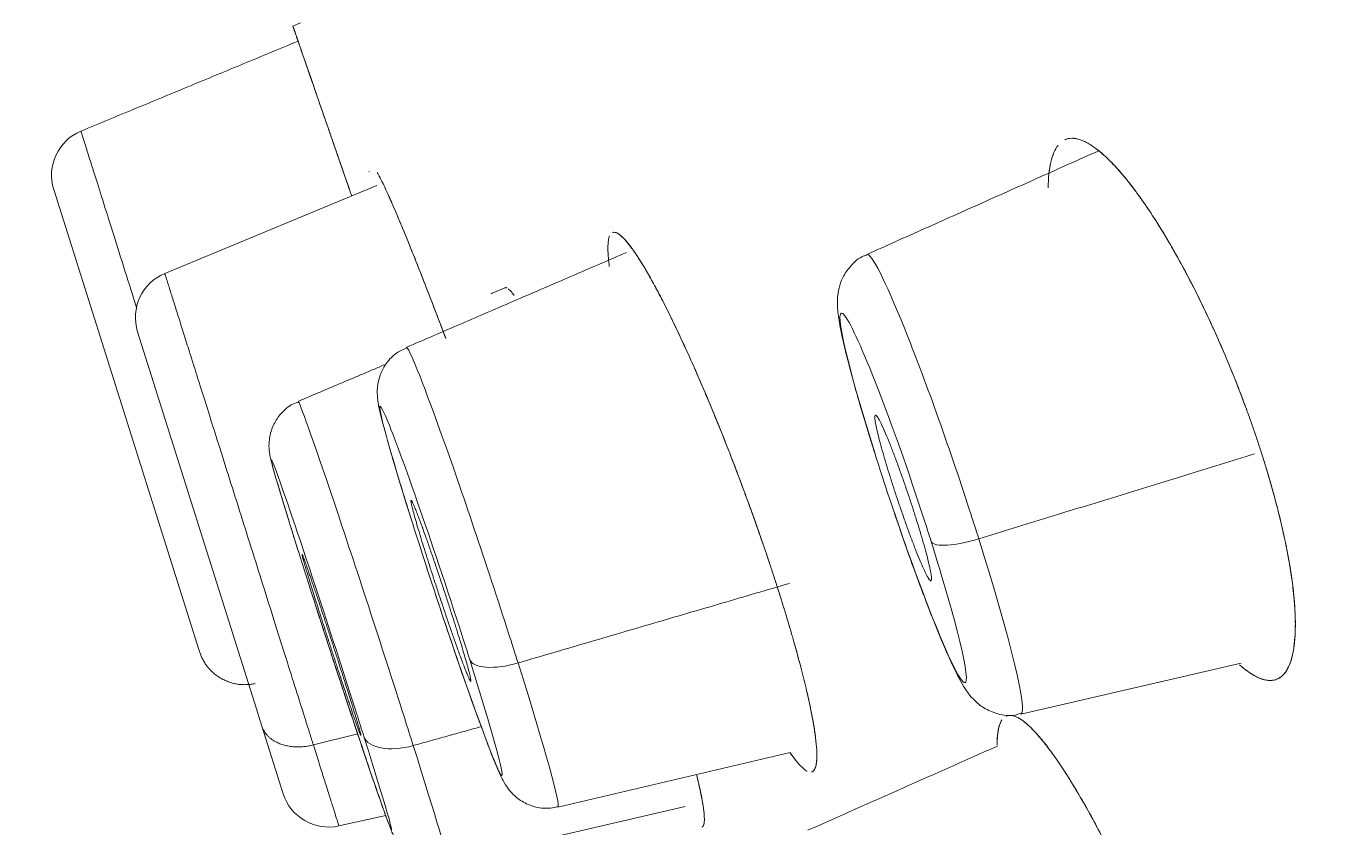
# Model space of a CAD drawing. Extents: x 5217 to 6345, y 0 to 827.
# Drawn here: x 5964.48 to 5972.71, y 480.44 to 485.49 of the extents above; entities that cross this region are included whole.
import ezdxf

# ---------------------------------------------------------------- set-up
doc = ezdxf.new("R2010")
doc.units = 0
doc.header["$LTSCALE"] = 30
doc.header["$MEASUREMENT"] = 0
doc.linetypes.add('HIDDEN2', pattern=[4.7625, 3.175, -1.5875])
doc.layers.add('1', color=7, linetype='CONTINUOUS')
doc.layers.add('2', color=1, linetype='HIDDEN2')

msp = doc.modelspace()

# ---------------------------------------------------------------- linework, layer by layer
at = {"layer": '1', "color": 7, "linetype": 'Continuous', "lineweight": 18}
for p, q in [((5966.2131, 485.5135), (5966.1658, 485.4939)), ((5966.2131, 485.5135), (5966.1658, 485.4939)), ((5966.6491, 484.579), (5966.6434, 484.5766)), ((5965.5727, 481.5675), (5964.6591, 484.4652)), ((5966.6937, 484.4892), (5965.3584, 483.9361)), ((5967.422, 483.8115), (5967.4146, 483.8083)), ((5967.5104, 483.8489), (5967.422, 483.8115)), ((5965.1871, 483.5687), (5965.923, 481.2348)), ((5965.5763, 481.5561), (5965.5727, 481.5675)), ((5970.7516, 481.1614), (5972.1399, 481.4815)), ((5972.3482, 481.3756), (5972.3483, 481.3757)), ((5965.923, 481.2348), (5965.97, 481.0857)), ((5966.1044, 480.6597), (5965.97, 481.0857)), ((5967.8357, 480.5756), (5969.2981, 480.919)), ((5967.1402, 480.2323), (5968.6367, 480.5793)), ((5966.4554, 480.457), (5966.7502, 480.5224))]:
    msp.add_line(p, q, dxfattribs=at)
at = {"layer": '1', "color": 7, "linetype": 'Continuous', "lineweight": 13}
msp.add_line((5966.2948, 480.9665), (5966.5741, 481.036), dxfattribs=at)
at = {"layer": '1', "color": 7, "linetype": 'Continuous', "lineweight": 18}
for centre, start, end in [((5964.9452, 484.5554), 112.5, 197.5), ((5965.4733, 483.659), 112.5, 197.5), ((5966.3905, 480.7499), 197.5, 282.5)]:
    msp.add_arc(centre, 0.3, start, end, dxfattribs=at)
at = {"layer": '1', "color": 7, "linetype": 'Continuous', "lineweight": 13}
for centre, major_axis, ratio, start_param, end_param in [((5970.267, 482.6086), (-0.4852, 1.4471), 0.06738, 4.576619, 6.287365), ((5970.0106, 482.5227), (-0.3903, 1.164), 0.06738, 4.576619, 7.591572), ((5967.3581, 482.023), (-0.4777, 1.4474), 0.032243, 4.455024, 6.28589), ((5967.0985, 481.9373), (-0.384, 1.1636), 0.032243, 4.455024, 7.461067), ((5966.6694, 481.6815), (-0.4709, 1.4491), 0.015114, 4.324233, 6.283962), ((5966.4087, 481.5968), (-0.3785, 1.1649), 0.015114, 4.324233, 6.889878), ((5970.0106, 482.5227), (-0.3903, 1.164), 0.06738, 1.435027, 4.243314), ((5970.267, 482.6086), (-0.4852, 1.4471), 0.06738, 4.449979, 4.576619), ((5970.4714, 482.3413), (-0.2861, -0.0902), 0.258819, 0.069813, 1.54396), ((5970.267, 482.6086), (-0.4852, 1.4471), 0.06738, 3.13504, 4.449979), ((5967.0985, 481.9373), (-0.384, 1.1636), 0.032243, 4.319474, 4.455024), ((5967.3581, 482.023), (-0.4777, 1.4474), 0.032243, 4.319474, 4.455024), ((5967.5649, 481.5972), (0.2861, 0.0902), 0.382683, 3.176499, 4.659187), ((5967.3581, 482.023), (-0.4777, 1.4474), 0.032243, 3.138717, 4.319474), ((5966.4087, 481.5968), (-0.3785, 1.1649), 0.015114, 4.188724, 4.324233), ((5966.6694, 481.6815), (-0.4709, 1.4491), 0.015114, 4.188724, 4.324233), ((5966.8985, 481.1119), (0.2861, 0.0902), 0.5, 3.159046, 4.643525), ((5966.6694, 481.6815), (-0.4709, 1.4491), 0.015114, 3.140254, 4.188724), ((5966.4087, 481.5968), (-0.3785, 1.1649), 0.015114, 2.525656, 2.774886)]:
    msp.add_ellipse(centre, major_axis=major_axis, ratio=ratio, start_param=start_param, end_param=end_param, dxfattribs=at)
at = {"layer": '1', "color": 7, "linetype": 'Continuous', "lineweight": 18}
for centre, major_axis, ratio, start_param, end_param in [((5970.0106, 482.5227), (-0.3903, 1.164), 0.06738, 1.308387, 1.435027), ((5966.4087, 481.5968), (-0.3785, 1.1649), 0.015114, 0.606693, 1.047132), ((5970.0106, 482.5227), (-0.3903, 1.164), 0.06738, 4.449979, 4.576619), ((5967.0985, 481.9373), (-0.384, 1.1636), 0.032243, 1.177882, 1.313431), ((5967.0985, 481.9373), (-0.384, 1.1636), 0.032243, 1.313431, 4.319474), ((5970.0106, 482.5227), (-0.3903, 1.164), 0.06738, 4.243314, 4.449979), ((5966.4087, 481.5968), (-0.3785, 1.1649), 0.015114, 1.047132, 1.182641), ((5966.4087, 481.5968), (-0.3785, 1.1649), 0.015114, 1.182641, 2.525656), ((5966.4087, 481.5968), (-0.3785, 1.1649), 0.015114, 2.774884, 4.188724)]:
    msp.add_ellipse(centre, major_axis=major_axis, ratio=ratio, start_param=start_param, end_param=end_param, dxfattribs=at)
for points, degree, knots in [([(5956.6668, 553.2546), (5956.6669, 553.2544), (5956.7304, 553.0528), (5956.7986, 552.8365), (5956.9395, 552.3899), (5957.0844, 551.9301), (5957.3052, 551.2299), (5957.5316, 550.5119), (5957.8357, 549.5474), (5958.1462, 548.5626), (5958.5349, 547.3299), (5958.9299, 546.0771), (5959.4018, 544.5803), (5959.8792, 543.0664), (5960.4305, 541.3178), (5960.9853, 539.5581), (5961.6095, 537.5785), (5962.2344, 535.5965), (5962.9225, 533.4141), (5963.6079, 531.2403), (5964.349, 528.8898), (5965.0835, 526.5604), (5965.8653, 524.0807), (5966.6363, 521.6354), (5967.4459, 519.0678), (5968.2404, 516.5478), (5969.0646, 513.9338), (5969.8699, 511.3799), (5970.6962, 508.7592), (5971.5001, 506.2095), (5972.317, 503.6186), (5973.1088, 501.1074), (5973.9063, 498.5779), (5974.6946, 496.0778), (5975.4823, 493.5795), (5976.2996, 490.9873), (5977.1096, 488.4184), (5977.9438, 485.7725), (5978.7629, 483.1748), (5979.6031, 480.5101), (5980.4194, 477.921), (5981.2531, 475.2768), (5982.0538, 472.7374), (5982.8676, 470.1562), (5983.6391, 467.7095), (5984.4193, 465.2348), (5985.1481, 462.9235), (5985.8814, 460.5978), (5986.5548, 458.4622), (5987.2287, 456.3246), (5987.8355, 454.4001), (5988.4397, 452.484), (5988.9708, 450.7995), (5989.4968, 449.1311), (5989.9457, 447.7074), (5990.388, 446.3045), (5990.7509, 445.1536), (5990.958, 444.4968), (5991.138, 443.9258)], 2, [0, 0, 0, 0.033713, 0.033713, 0.068746, 0.068746, 0.10378, 0.10378, 0.138813, 0.138813, 0.173846, 0.173846, 0.208879, 0.208879, 0.243913, 0.243913, 0.278946, 0.278946, 0.313979, 0.313979, 0.349012, 0.349012, 0.384046, 0.384046, 0.419079, 0.419079, 0.454112, 0.454112, 0.489145, 0.489145, 0.524179, 0.524179, 0.559212, 0.559212, 0.594245, 0.594245, 0.629278, 0.629278, 0.664312, 0.664312, 0.699345, 0.699345, 0.734378, 0.734378, 0.769411, 0.769411, 0.804444, 0.804444, 0.839478, 0.839478, 0.874511, 0.874511, 0.909544, 0.909544, 0.944577, 0.944577, 0.979611, 0.979611, 1, 1, 1]), ([(5966.1655, 485.4939), (5966.1656, 485.4939), (5966.1656, 485.4938), (5966.1657, 485.4934), (5966.1659, 485.4928), (5966.1662, 485.492), (5966.1666, 485.4909), (5966.167, 485.4896), (5966.1676, 485.488), (5966.1682, 485.4862), (5966.1689, 485.4842), (5966.1697, 485.4819), (5966.1706, 485.4793), (5966.1716, 485.4765), (5966.1726, 485.4735), (5966.1737, 485.4702), (5966.1749, 485.4667), (5966.1775, 485.4593), (5966.182, 485.4464), (5966.1892, 485.4254), (5966.1978, 485.4007), (5966.2109, 485.3629), (5966.2305, 485.3063), (5966.259, 485.224), (5966.2924, 485.1276), (5966.3306, 485.0173), (5966.3735, 484.8936), (5966.4209, 484.7568), (5966.4729, 484.6069), (5966.5122, 484.4937), (5966.5337, 484.4319), (5966.5358, 484.4258)], 3, [0, 0, 0, 0, 0.010107, 0.020203, 0.030289, 0.040369, 0.050445, 0.060519, 0.070592, 0.080668, 0.090749, 0.100836, 0.110933, 0.12104, 0.131161, 0.141298, 0.151453, 0.161627, 0.202018, 0.242303, 0.282607, 0.323054, 0.403772, 0.485062, 0.566785, 0.649492, 0.732865, 0.817259, 0.902939, 0.990449, 1, 1, 1, 1]), ([(5966.1655, 485.4939), (5966.1656, 485.4939), (5966.1656, 485.4938), (5966.1657, 485.4934), (5966.1659, 485.4928), (5966.1662, 485.492), (5966.1666, 485.4909), (5966.167, 485.4896), (5966.1676, 485.488), (5966.1682, 485.4862), (5966.1689, 485.4842), (5966.1697, 485.4819), (5966.1706, 485.4793), (5966.1716, 485.4765), (5966.1726, 485.4735), (5966.1737, 485.4702), (5966.1749, 485.4667), (5966.1775, 485.4593), (5966.182, 485.4464), (5966.1892, 485.4254), (5966.1978, 485.4007), (5966.2109, 485.3629), (5966.2305, 485.3063), (5966.259, 485.224), (5966.2924, 485.1276), (5966.3306, 485.0173), (5966.3735, 484.8936), (5966.4209, 484.7568), (5966.4729, 484.6069), (5966.5122, 484.4937), (5966.5337, 484.4319), (5966.5358, 484.4258)], 3, [0, 0, 0, 0, 0.010107, 0.020203, 0.030289, 0.040369, 0.050445, 0.060519, 0.070592, 0.080668, 0.090749, 0.100836, 0.110933, 0.12104, 0.131161, 0.141298, 0.151453, 0.161627, 0.202018, 0.242303, 0.282607, 0.323054, 0.403772, 0.485062, 0.566785, 0.649492, 0.732865, 0.817259, 0.902939, 0.990449, 1, 1, 1, 1]), ([(5966.1658, 485.4939), (5966.1658, 485.4939), (5966.1658, 485.4938), (5966.166, 485.4934), (5966.1662, 485.4928), (5966.1665, 485.492), (5966.1668, 485.4909), (5966.1673, 485.4895), (5966.1678, 485.4879), (5966.1685, 485.4861), (5966.1692, 485.484), (5966.17, 485.4817), (5966.1708, 485.4792), (5966.1718, 485.4764), (5966.1728, 485.4734), (5966.1739, 485.4702), (5966.1751, 485.4668), (5966.1763, 485.4631), (5966.1791, 485.4551), (5966.1839, 485.4411), (5966.1914, 485.4193), (5966.197, 485.4029), (5966.1998, 485.3948)], 3, [0, 0, 0, 0, 0.035349, 0.070616, 0.105801, 0.140904, 0.175925, 0.210864, 0.245721, 0.280496, 0.31519, 0.349802, 0.384331, 0.418779, 0.453145, 0.487429, 0.521632, 0.555753, 0.589791, 0.734079, 0.875522, 1, 1, 1, 1]), ([(5966.1658, 485.4939), (5966.1658, 485.4939), (5966.1658, 485.4938), (5966.166, 485.4934), (5966.1662, 485.4928), (5966.1665, 485.492), (5966.1668, 485.4909), (5966.1673, 485.4895), (5966.1678, 485.4879), (5966.1685, 485.4861), (5966.1692, 485.484), (5966.17, 485.4817), (5966.1708, 485.4792), (5966.1718, 485.4764), (5966.1728, 485.4734), (5966.1739, 485.4702), (5966.1751, 485.4668), (5966.1763, 485.4631), (5966.1791, 485.4551), (5966.1839, 485.4411), (5966.1914, 485.4193), (5966.197, 485.4029), (5966.1998, 485.3948)], 3, [0, 0, 0, 0, 0.035349, 0.070616, 0.105801, 0.140904, 0.175926, 0.210865, 0.245722, 0.280498, 0.315191, 0.349803, 0.384333, 0.418781, 0.453147, 0.487432, 0.521634, 0.555755, 0.589794, 0.734083, 0.875526, 1, 1, 1, 1]), ([(5966.5363, 484.4245), (5966.534, 484.4311), (5966.5177, 484.4778), (5966.4876, 484.5644), (5966.4468, 484.6819), (5966.4066, 484.7978), (5966.3676, 484.9105), (5966.3288, 485.0224), (5966.2919, 485.1288), (5966.2584, 485.2256), (5966.2302, 485.3071), (5966.213, 485.3568), (5966.2033, 485.3847), (5966.199, 485.3971), (5966.195, 485.4088), (5966.1911, 485.4199), (5966.1876, 485.4303), (5966.1842, 485.44), (5966.1811, 485.449), (5966.1783, 485.4573), (5966.1758, 485.4647), (5966.1735, 485.4714), (5966.1715, 485.4773), (5966.1697, 485.4823), (5966.1683, 485.4865), (5966.1672, 485.4898), (5966.1664, 485.4921), (5966.1659, 485.4936), (5966.1658, 485.4938), (5966.1658, 485.4939)], 3, [0, 0, 0, 0, 0.010227, 0.073322, 0.138944, 0.207093, 0.277768, 0.350969, 0.434696, 0.516971, 0.597796, 0.677173, 0.694954, 0.712885, 0.730967, 0.749201, 0.767586, 0.786122, 0.804809, 0.823647, 0.842637, 0.861777, 0.881069, 0.900513, 0.920108, 0.939854, 0.959751, 0.9798, 1, 1, 1, 1]), ([(5966.5363, 484.4245), (5966.534, 484.4311), (5966.5177, 484.4778), (5966.4876, 484.5644), (5966.4468, 484.6819), (5966.4066, 484.7978), (5966.3676, 484.9105), (5966.3288, 485.0224), (5966.2919, 485.1288), (5966.2584, 485.2256), (5966.2302, 485.3071), (5966.213, 485.3568), (5966.2033, 485.3847), (5966.199, 485.3971), (5966.195, 485.4088), (5966.1911, 485.4199), (5966.1876, 485.4303), (5966.1842, 485.44), (5966.1811, 485.449), (5966.1783, 485.4573), (5966.1758, 485.4647), (5966.1735, 485.4714), (5966.1715, 485.4773), (5966.1697, 485.4823), (5966.1683, 485.4865), (5966.1672, 485.4898), (5966.1664, 485.4921), (5966.1659, 485.4936), (5966.1658, 485.4938), (5966.1658, 485.4939)], 3, [0, 0, 0, 0, 0.010227, 0.073322, 0.138944, 0.207093, 0.277768, 0.350969, 0.434696, 0.516971, 0.597796, 0.677173, 0.694954, 0.712885, 0.730967, 0.749201, 0.767586, 0.786122, 0.804809, 0.823647, 0.842637, 0.861777, 0.881069, 0.900513, 0.920108, 0.939854, 0.959751, 0.9798, 1, 1, 1, 1]), ([(5972.2776, 482.7751), (5972.2756, 482.7817), (5972.2714, 482.7948), (5972.2651, 482.8145), (5972.2587, 482.8343), (5972.2522, 482.8542), (5972.2456, 482.8742), (5972.2389, 482.8942), (5972.2321, 482.9142), (5972.2252, 482.9344), (5972.2183, 482.9545), (5972.2112, 482.9748), (5972.2041, 482.9951), (5972.1969, 483.0154), (5972.1896, 483.0358), (5972.1822, 483.0562), (5972.1748, 483.0766), (5972.1596, 483.1178), (5972.1363, 483.1797), (5972.1042, 483.262), (5972.0711, 483.3439), (5972.0267, 483.4501), (5971.9691, 483.5811), (5971.8965, 483.7362), (5971.8197, 483.8898), (5971.7411, 484.0364), (5971.6613, 484.1746), (5971.5841, 484.2982), (5971.5193, 484.3935), (5971.4675, 484.4645), (5971.4221, 484.5232), (5971.3747, 484.5801), (5971.327, 484.6322), (5971.2864, 484.6717), (5971.2504, 484.7032), (5971.2083, 484.7361), (5971.1705, 484.7596), (5971.1365, 484.7748), (5971.1019, 484.7863), (5971.0663, 484.7894), (5971.0404, 484.7826), (5971.031, 484.7786), (5971.0302, 484.7782)], 3, [0, 0, 0, 0, 0.006243, 0.012497, 0.018763, 0.02504, 0.031328, 0.037627, 0.043938, 0.05026, 0.056593, 0.062938, 0.069293, 0.075661, 0.082039, 0.088429, 0.094831, 0.101244, 0.127089, 0.15295, 0.178829, 0.204727, 0.25446, 0.305988, 0.359858, 0.414742, 0.467808, 0.523426, 0.574043, 0.603972, 0.634543, 0.673318, 0.710293, 0.74547, 0.770742, 0.800001, 0.854654, 0.875478, 0.900134, 0.961526, 0.996545, 1, 1, 1, 1]), ([(5972.2776, 482.7751), (5972.2756, 482.7817), (5972.2714, 482.7948), (5972.2651, 482.8145), (5972.2587, 482.8343), (5972.2522, 482.8542), (5972.2456, 482.8742), (5972.2389, 482.8942), (5972.2321, 482.9142), (5972.2252, 482.9344), (5972.2183, 482.9545), (5972.2112, 482.9748), (5972.2041, 482.9951), (5972.1969, 483.0154), (5972.1896, 483.0358), (5972.1822, 483.0562), (5972.1748, 483.0766), (5972.1596, 483.1178), (5972.1363, 483.1797), (5972.1042, 483.262), (5972.0711, 483.3439), (5972.0267, 483.4501), (5971.9691, 483.5811), (5971.8965, 483.7362), (5971.8197, 483.8898), (5971.7411, 484.0364), (5971.6613, 484.1746), (5971.5841, 484.2982), (5971.5193, 484.3935), (5971.4675, 484.4645), (5971.4221, 484.5232), (5971.3747, 484.5801), (5971.327, 484.6322), (5971.2864, 484.6717), (5971.2504, 484.7032), (5971.2083, 484.7361), (5971.1705, 484.7596), (5971.1365, 484.7748), (5971.1019, 484.7863), (5971.0653, 484.7895), (5971.0396, 484.7824), (5971.0302, 484.7782)], 3, [0, 0, 0, 0, 0.006243, 0.012498, 0.018763, 0.02504, 0.031328, 0.037628, 0.043938, 0.050261, 0.056594, 0.062939, 0.069295, 0.075662, 0.082041, 0.088431, 0.094832, 0.101245, 0.127091, 0.152953, 0.178832, 0.20473, 0.254464, 0.305992, 0.359864, 0.414749, 0.467815, 0.523435, 0.574053, 0.603982, 0.634553, 0.673329, 0.710304, 0.745482, 0.770755, 0.800014, 0.854668, 0.875493, 0.900148, 0.961542, 1, 1, 1, 1]), ([(5971.0783, 484.7877), (5971.0872, 484.7874), (5971.1126, 484.784), (5971.1585, 484.7669), (5971.2175, 484.7305), (5971.2822, 484.677), (5971.3517, 484.6069), (5971.4256, 484.52), (5971.5025, 484.418), (5971.5725, 484.3154), (5971.6343, 484.2181), (5971.6871, 484.1301), (5971.7483, 484.0229), (5971.8175, 483.8941), (5971.8933, 483.7429), (5971.9669, 483.5863), (5972.0257, 483.4526), (5972.0709, 483.3445), (5972.1037, 483.2633), (5972.1357, 483.1814), (5972.1609, 483.1146), (5972.1798, 483.0629), (5972.1929, 483.0266), (5972.2058, 482.9904), (5972.2184, 482.9543), (5972.2308, 482.9183), (5972.2429, 482.8823), (5972.2547, 482.8465), (5972.2663, 482.8107), (5972.2739, 482.787), (5972.2776, 482.7751)], 3, [0, 0, 0, 0, 0.033067, 0.090307, 0.148308, 0.206507, 0.265449, 0.324554, 0.383665, 0.442796, 0.481364, 0.51988, 0.558518, 0.614944, 0.671385, 0.726783, 0.782078, 0.80944, 0.836762, 0.864105, 0.891529, 0.903641, 0.915727, 0.927792, 0.939839, 0.951874, 0.963903, 0.97593, 0.987961, 1, 1, 1, 1]), ([(5971.1591, 484.7643), (5971.178, 484.7549), (5971.2175, 484.7305), (5971.2822, 484.677), (5971.3517, 484.6069), (5971.4256, 484.52), (5971.5025, 484.418), (5971.5725, 484.3154), (5971.6343, 484.2181), (5971.6871, 484.1301), (5971.7483, 484.0229), (5971.8175, 483.8941), (5971.8933, 483.7429), (5971.9669, 483.5863), (5972.0257, 483.4526), (5972.0709, 483.3445), (5972.1037, 483.2633), (5972.1357, 483.1814), (5972.1609, 483.1146), (5972.1798, 483.0629), (5972.1929, 483.0266), (5972.2058, 482.9904), (5972.2184, 482.9543), (5972.2308, 482.9183), (5972.2429, 482.8823), (5972.2547, 482.8465), (5972.2663, 482.8107), (5972.2739, 482.787), (5972.2776, 482.7751)], 3, [0, 0, 0, 0, 0.063752, 0.12773, 0.192523, 0.257496, 0.322476, 0.387477, 0.429875, 0.472214, 0.514688, 0.576716, 0.63876, 0.699658, 0.760443, 0.790521, 0.820556, 0.850613, 0.88076, 0.894075, 0.907361, 0.920623, 0.933866, 0.947096, 0.960319, 0.973541, 0.986766, 1, 1, 1, 1]), ([(5970.9239, 484.4748), (5970.9242, 484.5062), (5970.9274, 484.565), (5970.9396, 484.6393), (5970.959, 484.6998), (5970.9766, 484.7302), (5970.9865, 484.7428), (5970.9865, 484.7428)], 3, [0, 0, 0, 0, 0.246705, 0.495415, 0.747125, 0.999952, 1, 1, 1, 1]), ([(5970.9586, 484.6944), (5970.9585, 484.6942), (5970.9506, 484.675), (5970.9398, 484.6385), (5970.9326, 484.5948), (5970.9304, 484.5763)], 3, [0, 0, 0, 0, 0.005285, 0.606802, 1, 1, 1, 1]), ([(5970.9586, 484.6944), (5970.9585, 484.6942), (5970.9506, 484.675), (5970.9398, 484.6385), (5970.9326, 484.5947), (5970.9304, 484.5763)], 3, [0, 0, 0, 0, 0.005468, 0.606824, 1, 1, 1, 1]), ([(5970.9342, 484.604), (5970.9361, 484.6154), (5970.943, 484.6501), (5970.959, 484.6998), (5970.9766, 484.7302), (5970.9865, 484.7428), (5970.9865, 484.7428)], 3, [0, 0, 0, 0, 0.185789, 0.591954, 0.999922, 1, 1, 1, 1]), ([(5966.6957, 484.5727), (5966.7011, 484.5643), (5966.7141, 484.5416), (5966.74, 484.4895), (5966.7724, 484.4189), (5966.8068, 484.3401), (5966.8407, 484.2599), (5966.8724, 484.1833), (5966.9121, 484.0856), (5966.9612, 483.9623), (5967.0206, 483.8106), (5967.077, 483.6639), (5967.1137, 483.5674), (5967.1289, 483.5272)], 3, [0, 0, 0, 0, 0.09664, 0.196433, 0.299113, 0.402988, 0.472266, 0.54203, 0.612605, 0.717225, 0.823163, 0.92775, 1, 1, 1, 1]), ([(5967.1288, 483.5276), (5967.1104, 483.5762), (5967.0691, 483.6849), (5967.0101, 483.838), (5966.9624, 483.9595), (5966.9293, 484.0425), (5966.8996, 484.1162), (5966.8589, 484.2163), (5966.8131, 484.3257), (5966.7719, 484.42), (5966.7502, 484.4673), (5966.7407, 484.4873)], 3, [0, 0, 0, 0, 0.108839, 0.248896, 0.37206, 0.428373, 0.482152, 0.588478, 0.743044, 0.876226, 1, 1, 1, 1]), ([(5966.7407, 484.4873), (5966.7505, 484.4665), (5966.7724, 484.4189), (5966.8068, 484.3401), (5966.8407, 484.2599), (5966.8724, 484.1833), (5966.9121, 484.0856), (5966.9612, 483.9623), (5967.0206, 483.8106), (5967.077, 483.6639), (5967.1137, 483.5674), (5967.1289, 483.5272)], 3, [0, 0, 0, 0, 0.127756, 0.257026, 0.343242, 0.430062, 0.517892, 0.64809, 0.779929, 0.910087, 1, 1, 1, 1]), ([(5967.1288, 483.5276), (5967.1104, 483.5761), (5967.0691, 483.6849), (5967.0101, 483.838), (5966.9624, 483.9595), (5966.9293, 484.0425), (5966.8996, 484.1162), (5966.8589, 484.2163), (5966.8131, 484.3257), (5966.7719, 484.42), (5966.7502, 484.4673), (5966.7407, 484.4873)], 3, [0, 0, 0, 0, 0.108859, 0.24892, 0.372087, 0.428402, 0.482182, 0.588511, 0.743082, 0.876267, 1, 1, 1, 1]), ([(5968.1784, 484.1933), (5968.1846, 484.196), (5968.1991, 484.1962), (5968.2268, 484.1801), (5968.2602, 484.1477), (5968.2992, 484.099), (5968.3435, 484.0341), (5968.3925, 483.9539), (5968.4457, 483.8593), (5968.5023, 483.7514), (5968.5619, 483.6313), (5968.6237, 483.5006), (5968.6873, 483.3602), (5968.7518, 483.2119), (5968.8169, 483.0568), (5968.8817, 482.8965), (5968.9459, 482.7324), (5968.9982, 482.5936), (5969.0391, 482.4822), (5969.0693, 482.3986), (5969.0989, 482.3151), (5969.1224, 482.2472), (5969.1403, 482.195), (5969.1528, 482.1582), (5969.1651, 482.1216), (5969.1772, 482.0852), (5969.1892, 482.0491), (5969.2009, 482.0132), (5969.2124, 481.9775), (5969.2238, 481.942), (5969.2312, 481.9186), (5969.2349, 481.9069)], 3, [0, 0, 0, 0, 0.049205, 0.0991, 0.149215, 0.199431, 0.249731, 0.300568, 0.351045, 0.401612, 0.4517, 0.502005, 0.55179, 0.601797, 0.651494, 0.701178, 0.75078, 0.800432, 0.825309, 0.850163, 0.875045, 0.900008, 0.911168, 0.922305, 0.933423, 0.944527, 0.955622, 0.966712, 0.977802, 0.988897, 1, 1, 1, 1]), ([(5968.1784, 484.1933), (5968.1846, 484.196), (5968.1991, 484.1962), (5968.2268, 484.1801), (5968.2602, 484.1477), (5968.2992, 484.099), (5968.3435, 484.0341), (5968.3925, 483.9539), (5968.4457, 483.8593), (5968.5023, 483.7514), (5968.5619, 483.6313), (5968.6237, 483.5006), (5968.6873, 483.3602), (5968.7518, 483.2119), (5968.8169, 483.0568), (5968.8817, 482.8965), (5968.9459, 482.7324), (5968.9982, 482.5936), (5969.0391, 482.4822), (5969.0693, 482.3986), (5969.0989, 482.3151), (5969.1224, 482.2472), (5969.1403, 482.195), (5969.1528, 482.1582), (5969.1651, 482.1216), (5969.1772, 482.0852), (5969.1892, 482.0491), (5969.2009, 482.0132), (5969.2124, 481.9775), (5969.2238, 481.942), (5969.2312, 481.9186), (5969.2349, 481.9069)], 3, [0, 0, 0, 0, 0.049205, 0.0991, 0.149215, 0.199431, 0.249731, 0.300568, 0.351045, 0.401612, 0.4517, 0.502005, 0.55179, 0.601797, 0.651494, 0.701178, 0.75078, 0.800432, 0.825309, 0.850163, 0.875045, 0.900008, 0.911168, 0.922305, 0.933423, 0.944527, 0.955622, 0.966712, 0.977802, 0.988897, 1, 1, 1, 1]), ([(5969.2349, 481.9069), (5969.2329, 481.9133), (5969.2288, 481.9262), (5969.2227, 481.9455), (5969.2164, 481.965), (5969.2101, 481.9846), (5969.2037, 482.0043), (5969.1973, 482.0241), (5969.1908, 482.0441), (5969.1842, 482.0641), (5969.1775, 482.0842), (5969.1708, 482.1044), (5969.164, 482.1248), (5969.1572, 482.1452), (5969.1502, 482.1657), (5969.1432, 482.1863), (5969.1362, 482.2069), (5969.1219, 482.2486), (5969.1, 482.3117), (5969.0701, 482.3962), (5969.0396, 482.481), (5968.9994, 482.5904), (5968.9483, 482.7258), (5968.8851, 482.8878), (5968.8192, 483.051), (5968.7557, 483.2027), (5968.6943, 483.3442), (5968.6327, 483.4809), (5968.5678, 483.6192), (5968.5037, 483.7489), (5968.4451, 483.8604), (5968.4026, 483.9359), (5968.3701, 483.9905), (5968.338, 484.0421), (5968.3017, 484.0954), (5968.2619, 484.1457), (5968.2261, 484.1814), (5968.1981, 484.1964), (5968.184, 484.1955), (5968.179, 484.1934), (5968.1788, 484.1933)], 3, [0, 0, 0, 0, 0.00609, 0.012191, 0.018303, 0.024426, 0.030561, 0.036707, 0.042865, 0.049033, 0.055213, 0.061404, 0.067607, 0.07382, 0.080045, 0.086282, 0.092529, 0.098788, 0.12402, 0.149256, 0.174495, 0.199738, 0.246916, 0.29572, 0.346702, 0.398537, 0.441705, 0.488985, 0.54337, 0.598886, 0.651144, 0.700017, 0.720284, 0.749254, 0.801256, 0.844349, 0.90167, 0.960278, 0.998564, 1, 1, 1, 1]), ([(5969.2349, 481.9069), (5969.2329, 481.9133), (5969.2288, 481.9262), (5969.2227, 481.9455), (5969.2164, 481.965), (5969.2101, 481.9846), (5969.2037, 482.0043), (5969.1973, 482.0241), (5969.1908, 482.0441), (5969.1842, 482.0641), (5969.1775, 482.0842), (5969.1708, 482.1044), (5969.164, 482.1248), (5969.1572, 482.1452), (5969.1502, 482.1657), (5969.1432, 482.1863), (5969.1362, 482.2069), (5969.1219, 482.2486), (5969.1, 482.3117), (5969.0701, 482.3962), (5969.0396, 482.481), (5968.9994, 482.5904), (5968.9483, 482.7258), (5968.8851, 482.8878), (5968.8192, 483.051), (5968.7557, 483.2027), (5968.6943, 483.3442), (5968.6327, 483.4809), (5968.5678, 483.6192), (5968.5037, 483.7489), (5968.4451, 483.8604), (5968.4026, 483.9359), (5968.3701, 483.9905), (5968.338, 484.0421), (5968.3017, 484.0954), (5968.2619, 484.1457), (5968.2255, 484.1819), (5968.1975, 484.1967), (5968.1835, 484.1954), (5968.1788, 484.1933)], 3, [0, 0, 0, 0, 0.00609, 0.012191, 0.018303, 0.024426, 0.030561, 0.036707, 0.042865, 0.049033, 0.055213, 0.061404, 0.067607, 0.07382, 0.080045, 0.086282, 0.092529, 0.098788, 0.12402, 0.149256, 0.174495, 0.199738, 0.246917, 0.29572, 0.346703, 0.398538, 0.441706, 0.488986, 0.543371, 0.598887, 0.651145, 0.700018, 0.720286, 0.749255, 0.801258, 0.844351, 0.901672, 0.962623, 1, 1, 1, 1]), ([(5968.1537, 484.0309), (5968.1516, 484.0549), (5968.1493, 484.0979), (5968.1522, 484.1441), (5968.1576, 484.165), (5968.1608, 484.1726)], 3, [0, 0, 0, 0, 0.353444, 0.705895, 1, 1, 1, 1]), ([(5968.1537, 484.0309), (5968.1516, 484.0549), (5968.1493, 484.0979), (5968.1522, 484.1441), (5968.1576, 484.165), (5968.1608, 484.1726)], 3, [0, 0, 0, 0, 0.353444, 0.705895, 1, 1, 1, 1]), ([(5968.1504, 484.0907), (5968.1504, 484.09), (5968.1506, 484.0723), (5968.1525, 484.0378), (5968.157, 483.998), (5968.1593, 483.9798)], 3, [0, 0, 0, 0, 0.020668, 0.577941, 1, 1, 1, 1]), ([(5968.1504, 484.0907), (5968.1504, 484.09), (5968.1506, 484.0723), (5968.1525, 484.0378), (5968.157, 483.998), (5968.1593, 483.9798)], 3, [0, 0, 0, 0, 0.020657, 0.577932, 1, 1, 1, 1]), ([(5969.7818, 484.0523), (5969.7752, 484.0507), (5969.7345, 484.0385), (5969.6789, 483.9866), (5969.628, 483.9131), (5969.6041, 483.8423), (5969.5957, 483.7801), (5969.5964, 483.7097), (5969.6119, 483.5958), (5969.6652, 483.3625), (5969.7556, 483.0473), (5969.8168, 482.8502), (5969.8313, 482.8042)], 3, [0, 0, 0, 0, 0.01127, 0.071213, 0.121148, 0.166697, 0.211829, 0.26955, 0.390976, 0.64818, 0.920119, 1, 1, 1, 1]), ([(5967.5137, 483.8448), (5967.5094, 483.8466), (5967.5057, 483.8469), (5967.5025, 483.8455), (5967.5024, 483.8455)], 3, [0, 0, 0, 0, 0.981929, 1, 1, 1, 1]), ([(5967.5137, 483.8448), (5967.5101, 483.8463), (5967.5062, 483.8468), (5967.5029, 483.8457), (5967.5024, 483.8455)], 3, [0, 0, 0, 0, 0.834129, 1, 1, 1, 1]), ([(5967.5219, 483.84), (5967.5284, 483.8351), (5967.5401, 483.8234), (5967.5541, 483.8052), (5967.5594, 483.7978)], 3, [0, 0, 0, 0, 0.640674, 1, 1, 1, 1]), ([(5966.8814, 483.4656), (5966.8551, 483.4565), (5966.8048, 483.4305), (5966.749, 483.3673), (5966.7143, 483.2989), (5966.6996, 483.2381), (5966.6966, 483.191), (5966.6985, 483.1537), (5966.7048, 483.1074), (5966.7231, 483.0234), (5966.7768, 482.8256), (5966.8572, 482.5603), (5966.9068, 482.4024), (5966.9154, 482.3752)], 3, [0, 0, 0, 0, 0.046689, 0.099399, 0.143815, 0.182241, 0.21495, 0.247213, 0.294987, 0.416352, 0.684983, 0.946901, 1, 1, 1, 1]), ([(5966.1986, 483.1254), (5966.1834, 483.1211), (5966.1394, 483.104), (5966.0843, 483.0513), (5966.0412, 482.9834), (5966.0205, 482.9198), (5966.0143, 482.8671), (5966.0155, 482.8301), (5966.0184, 482.8056), (5966.0225, 482.7826), (5966.0335, 482.7352), (5966.0487, 482.6794), (5966.0813, 482.5725), (5966.0903, 482.5433)], 3, [0, 0, 0, 0, 0.043256, 0.132607, 0.205865, 0.268119, 0.319793, 0.358837, 0.391642, 0.434623, 0.522109, 0.879167, 1, 1, 1, 1]), ([(5972.13, 481.4713), (5972.1399, 481.4626), (5972.1591, 481.4464), (5972.1848, 481.4272), (5972.2058, 481.4133), (5972.2227, 481.4033), (5972.2424, 481.3929), (5972.2656, 481.383), (5972.288, 481.3765), (5972.3043, 481.3738), (5972.3128, 481.373), (5972.3185, 481.3728), (5972.3271, 481.3727), (5972.3454, 481.3741), (5972.3714, 481.382), (5972.3965, 481.399), (5972.4168, 481.4212), (5972.4362, 481.4514), (5972.456, 481.4988), (5972.4723, 481.5706), (5972.4813, 481.6624), (5972.4821, 481.7684), (5972.4746, 481.8881), (5972.4593, 482.0174), (5972.4401, 482.1339), (5972.4212, 482.2307), (5972.4053, 482.305), (5972.3877, 482.381), (5972.372, 482.4442), (5972.3592, 482.4935), (5972.3499, 482.5284), (5972.3404, 482.5634), (5972.3305, 482.5985), (5972.3205, 482.6337), (5972.3101, 482.6689), (5972.2996, 482.7043), (5972.2888, 482.7396), (5972.2813, 482.7633), (5972.2776, 482.7751)], 3, [0, 0, 0, 0, 0.026705, 0.052536, 0.072698, 0.088081, 0.103223, 0.132957, 0.161877, 0.178688, 0.189892, 0.192955, 0.199208, 0.221423, 0.262748, 0.306392, 0.338335, 0.369601, 0.422398, 0.482527, 0.541398, 0.602919, 0.660582, 0.718945, 0.7764, 0.804757, 0.833079, 0.861366, 0.889619, 0.902057, 0.914452, 0.926803, 0.939111, 0.951375, 0.963596, 0.975774, 0.987908, 1, 1, 1, 1]), ([(5972.2776, 482.7751), (5972.2797, 482.7684), (5972.284, 482.7549), (5972.2902, 482.7348), (5972.2964, 482.7147), (5972.3024, 482.6947), (5972.3084, 482.6747), (5972.3143, 482.6548), (5972.3201, 482.6349), (5972.3258, 482.6151), (5972.3314, 482.5954), (5972.3369, 482.5757), (5972.3424, 482.556), (5972.3477, 482.5364), (5972.353, 482.5169), (5972.3582, 482.4974), (5972.3633, 482.478), (5972.3734, 482.4388), (5972.3878, 482.3806), (5972.4054, 482.3046), (5972.4212, 482.2305), (5972.4403, 482.1329), (5972.4596, 482.0157), (5972.4749, 481.8853), (5972.482, 481.7671), (5972.4806, 481.6273), (5972.4598, 481.4881), (5972.4167, 481.4136), (5972.3851, 481.3911), (5972.3779, 481.3871)], 3, [0, 0, 0, 0, 0.009491, 0.018979, 0.028467, 0.037955, 0.047445, 0.056938, 0.066436, 0.075939, 0.085449, 0.094968, 0.104496, 0.114035, 0.123586, 0.13315, 0.142729, 0.152325, 0.191337, 0.230254, 0.269164, 0.308154, 0.38868, 0.468953, 0.549793, 0.632012, 0.795181, 0.955468, 1, 1, 1, 1]), ([(5972.3484, 481.3757), (5972.3485, 481.3757), (5972.3593, 481.3782), (5972.3803, 481.3866), (5972.4086, 481.4099), (5972.4334, 481.4454), (5972.4545, 481.4951), (5972.4703, 481.5603), (5972.4798, 481.6416), (5972.4824, 481.7354), (5972.479, 481.8223), (5972.4729, 481.8968), (5972.4646, 481.974), (5972.4502, 482.0759), (5972.4305, 482.1847), (5972.4119, 482.2746), (5972.3965, 482.3434), (5972.3797, 482.4136), (5972.3646, 482.4731), (5972.3519, 482.5211), (5972.3421, 482.5571), (5972.332, 482.5932), (5972.3217, 482.6295), (5972.3111, 482.6658), (5972.3002, 482.7022), (5972.2891, 482.7386), (5972.2814, 482.763), (5972.2776, 482.7751)], 3, [0, 0, 0, 0, 0.000727, 0.056403, 0.116523, 0.179895, 0.243229, 0.314922, 0.387671, 0.457743, 0.528119, 0.562602, 0.596784, 0.665899, 0.733816, 0.767597, 0.801314, 0.834966, 0.868556, 0.885203, 0.901788, 0.91831, 0.934771, 0.951171, 0.967509, 0.983785, 1, 1, 1, 1]), ([(5972.2776, 482.7751), (5972.2797, 482.7684), (5972.284, 482.7549), (5972.2902, 482.7348), (5972.2964, 482.7147), (5972.3024, 482.6947), (5972.3084, 482.6747), (5972.3143, 482.6548), (5972.3201, 482.6349), (5972.3258, 482.6151), (5972.3314, 482.5954), (5972.3369, 482.5757), (5972.3424, 482.556), (5972.3477, 482.5364), (5972.353, 482.5169), (5972.3582, 482.4974), (5972.3633, 482.478), (5972.3734, 482.4388), (5972.3878, 482.3806), (5972.4054, 482.3046), (5972.4212, 482.2305), (5972.4403, 482.1329), (5972.4596, 482.0157), (5972.4749, 481.8853), (5972.482, 481.7671), (5972.4806, 481.6273), (5972.4598, 481.4881), (5972.4167, 481.4136), (5972.3851, 481.3911), (5972.3779, 481.3871)], 3, [0, 0, 0, 0, 0.009491, 0.018979, 0.028467, 0.037955, 0.047445, 0.056938, 0.066436, 0.075939, 0.085449, 0.094968, 0.104496, 0.114035, 0.123586, 0.13315, 0.142729, 0.152325, 0.191337, 0.230254, 0.269164, 0.308154, 0.38868, 0.468953, 0.549793, 0.632012, 0.795181, 0.955468, 1, 1, 1, 1]), ([(5969.9623, 482.4093), (5969.9948, 482.3121), (5970.078, 482.0706), (5970.2129, 481.7153), (5970.3221, 481.4611), (5970.3879, 481.3383), (5970.4395, 481.2629), (5970.5164, 481.1969), (5970.6073, 481.158), (5970.6928, 481.1464), (5970.7392, 481.1613), (5970.7503, 481.1658)], 3, [0, 0, 0, 0, 0.14215, 0.371578, 0.605142, 0.743054, 0.828837, 0.876635, 0.927258, 0.982564, 1, 1, 1, 1]), ([(5967.0022, 482.1048), (5967.0459, 481.9699), (5967.1363, 481.6959), (5967.2594, 481.337), (5967.3201, 481.1705), (5967.3408, 481.1151)], 3, [0, 0, 0, 0, 0.35922, 0.767678, 1, 1, 1, 1]), ([(5966.2858, 481.9178), (5966.3272, 481.7883), (5966.4151, 481.5158), (5966.5534, 481.0956), (5966.6568, 480.7876), (5966.6952, 480.6784), (5966.7048, 480.6518)], 3, [0, 0, 0, 0, 0.268925, 0.575276, 0.882219, 1, 1, 1, 1]), ([(5969.2349, 481.9069), (5969.2369, 481.9006), (5969.2409, 481.8879), (5969.2468, 481.8689), (5969.2527, 481.8501), (5969.2584, 481.8314), (5969.2642, 481.8128), (5969.2698, 481.7942), (5969.2754, 481.7758), (5969.2809, 481.7575), (5969.2864, 481.7393), (5969.2917, 481.7212), (5969.297, 481.7032), (5969.3023, 481.6853), (5969.3075, 481.6675), (5969.3126, 481.6498), (5969.3176, 481.6322), (5969.3226, 481.6148), (5969.3327, 481.5787), (5969.3476, 481.5251), (5969.3661, 481.4557), (5969.3831, 481.3889), (5969.4038, 481.3038), (5969.4259, 481.205), (5969.446, 481.1), (5969.4597, 481.0093), (5969.4667, 480.9341), (5969.4673, 480.8745), (5969.4613, 480.8309), (5969.4522, 480.8107), (5969.4456, 480.8037), (5969.4444, 480.8026)], 3, [0, 0, 0, 0, 0.010602, 0.021196, 0.031783, 0.042364, 0.05294, 0.063513, 0.074084, 0.084654, 0.095225, 0.105798, 0.116374, 0.126954, 0.13754, 0.148133, 0.158734, 0.169345, 0.179966, 0.224895, 0.269746, 0.314622, 0.359621, 0.449129, 0.538621, 0.627197, 0.715787, 0.803895, 0.892008, 0.980614, 1, 1, 1, 1]), ([(5969.4328, 480.7966), (5969.4366, 480.7974), (5969.4446, 480.8014), (5969.4545, 480.8145), (5969.4628, 480.8396), (5969.4673, 480.8786), (5969.4665, 480.9372), (5969.4593, 481.0125), (5969.445, 481.1054), (5969.4248, 481.2097), (5969.4032, 481.3061), (5969.3829, 481.3895), (5969.3657, 481.457), (5969.3469, 481.5274), (5969.3305, 481.5867), (5969.3172, 481.6334), (5969.3077, 481.6666), (5969.2979, 481.7002), (5969.2879, 481.734), (5969.2777, 481.7681), (5969.2673, 481.8024), (5969.2567, 481.837), (5969.2459, 481.8718), (5969.2386, 481.8952), (5969.2349, 481.9069)], 3, [0, 0, 0, 0, 0.045996, 0.10543, 0.164675, 0.244877, 0.321174, 0.408842, 0.495424, 0.578418, 0.658954, 0.701973, 0.745024, 0.788106, 0.83122, 0.850207, 0.869135, 0.888005, 0.906816, 0.92557, 0.944265, 0.962901, 0.98148, 1, 1, 1, 1]), ([(5969.2349, 481.9069), (5969.2369, 481.9006), (5969.2409, 481.8879), (5969.2468, 481.8689), (5969.2527, 481.8501), (5969.2584, 481.8314), (5969.2642, 481.8128), (5969.2698, 481.7942), (5969.2754, 481.7758), (5969.2809, 481.7575), (5969.2864, 481.7393), (5969.2917, 481.7212), (5969.297, 481.7032), (5969.3023, 481.6853), (5969.3075, 481.6675), (5969.3126, 481.6498), (5969.3176, 481.6322), (5969.3226, 481.6148), (5969.3327, 481.5787), (5969.3476, 481.5251), (5969.3661, 481.4557), (5969.3831, 481.3889), (5969.4038, 481.3038), (5969.4259, 481.205), (5969.446, 481.1), (5969.4597, 481.0093), (5969.4667, 480.9341), (5969.4673, 480.8745), (5969.4613, 480.8309), (5969.4522, 480.8107), (5969.4456, 480.8037), (5969.4444, 480.8026)], 3, [0, 0, 0, 0, 0.010602, 0.021196, 0.031783, 0.042364, 0.05294, 0.063513, 0.074084, 0.084654, 0.095225, 0.105798, 0.116374, 0.126954, 0.13754, 0.148133, 0.158734, 0.169345, 0.179966, 0.224895, 0.269746, 0.314622, 0.359621, 0.449129, 0.538621, 0.627197, 0.715787, 0.803895, 0.892008, 0.980614, 1, 1, 1, 1]), ([(5969.4328, 480.7966), (5969.4366, 480.7974), (5969.4446, 480.8014), (5969.4545, 480.8145), (5969.4628, 480.8396), (5969.4673, 480.8786), (5969.4665, 480.9372), (5969.4593, 481.0125), (5969.445, 481.1054), (5969.4248, 481.2097), (5969.4032, 481.3061), (5969.3829, 481.3895), (5969.3657, 481.457), (5969.3469, 481.5274), (5969.3305, 481.5867), (5969.3172, 481.6334), (5969.3077, 481.6666), (5969.2979, 481.7002), (5969.2879, 481.734), (5969.2777, 481.7681), (5969.2673, 481.8024), (5969.2567, 481.837), (5969.2459, 481.8718), (5969.2386, 481.8952), (5969.2349, 481.9069)], 3, [0, 0, 0, 0, 0.046015, 0.105448, 0.164691, 0.244892, 0.321188, 0.408854, 0.495434, 0.578426, 0.658961, 0.701979, 0.745029, 0.78811, 0.831223, 0.850209, 0.869137, 0.888007, 0.906818, 0.925571, 0.944266, 0.962902, 0.98148, 1, 1, 1, 1]), ([(5972.1463, 481.4573), (5972.1604, 481.4455), (5972.1807, 481.4299), (5972.2049, 481.4139), (5972.2203, 481.4047), (5972.2465, 481.3906), (5972.267, 481.3824), (5972.2824, 481.3783)], 3, [0, 0, 0, 0, 0.282678, 0.4177, 0.516589, 0.618192, 1, 1, 1, 1]), ([(5972.3451, 481.3752), (5972.3355, 481.3734), (5972.3099, 481.3719), (5972.2647, 481.3815), (5972.2237, 481.4019), (5972.2006, 481.4168), (5972.1972, 481.4191)], 3, [0, 0, 0, 0, 0.23069, 0.587958, 0.939722, 1, 1, 1, 1]), ([(5972.3335, 481.3736), (5972.3275, 481.3731), (5972.3055, 481.3728), (5972.2663, 481.3812), (5972.2303, 481.3987), (5972.2126, 481.4093)], 3, [0, 0, 0, 0, 0.170793, 0.608212, 1, 1, 1, 1]), ([(5971.8745, 478.9077), (5971.8726, 478.914), (5971.8686, 478.9264), (5971.8626, 478.9452), (5971.8565, 478.9641), (5971.8504, 478.983), (5971.8441, 479.0021), (5971.8378, 479.0213), (5971.8314, 479.0405), (5971.8249, 479.0599), (5971.8184, 479.0793), (5971.8117, 479.0988), (5971.805, 479.1184), (5971.7982, 479.138), (5971.7913, 479.1578), (5971.7844, 479.1776), (5971.7774, 479.1975), (5971.7631, 479.2376), (5971.7412, 479.2981), (5971.7111, 479.3791), (5971.6801, 479.4603), (5971.6383, 479.567), (5971.584, 479.7005), (5971.5155, 479.8612), (5971.4432, 480.0227), (5971.3724, 480.1734), (5971.3025, 480.3147), (5971.2312, 480.4519), (5971.1552, 480.5906), (5971.0868, 480.7067), (5971.0302, 480.7968), (5970.9857, 480.8638), (5970.9481, 480.9167), (5970.9143, 480.9616), (5970.8807, 481.0038), (5970.8512, 481.0379), (5970.8291, 481.0613), (5970.8159, 481.0746), (5970.8002, 481.0896), (5970.771, 481.1152), (5970.7296, 481.1436), (5970.6909, 481.1555), (5970.6691, 481.1522), (5970.661, 481.1488), (5970.6601, 481.1485)], 3, [0, 0, 0, 0, 0.005851, 0.011712, 0.017582, 0.023462, 0.029351, 0.035249, 0.041156, 0.047073, 0.053, 0.058935, 0.06488, 0.070835, 0.076799, 0.082772, 0.088755, 0.094747, 0.118884, 0.143013, 0.167135, 0.191249, 0.238146, 0.2866, 0.337139, 0.388501, 0.432005, 0.479799, 0.534744, 0.590969, 0.626712, 0.660893, 0.693516, 0.716054, 0.744112, 0.779566, 0.795628, 0.806502, 0.817835, 0.84193, 0.896046, 0.957243, 0.995453, 1, 1, 1, 1]), ([(5971.8745, 478.9077), (5971.8726, 478.914), (5971.8686, 478.9264), (5971.8626, 478.9452), (5971.8565, 478.9641), (5971.8504, 478.983), (5971.8441, 479.0021), (5971.8378, 479.0213), (5971.8314, 479.0405), (5971.8249, 479.0599), (5971.8184, 479.0793), (5971.8117, 479.0988), (5971.805, 479.1184), (5971.7982, 479.138), (5971.7913, 479.1578), (5971.7844, 479.1776), (5971.7774, 479.1975), (5971.7631, 479.2376), (5971.7412, 479.2981), (5971.7111, 479.3791), (5971.6801, 479.4603), (5971.6383, 479.567), (5971.584, 479.7005), (5971.5155, 479.8612), (5971.4432, 480.0227), (5971.3724, 480.1734), (5971.3025, 480.3147), (5971.2312, 480.4519), (5971.1552, 480.5906), (5971.0868, 480.7067), (5971.0302, 480.7968), (5970.9857, 480.8638), (5970.9481, 480.9167), (5970.9143, 480.9616), (5970.8807, 481.0038), (5970.8512, 481.0379), (5970.8291, 481.0613), (5970.8159, 481.0746), (5970.8002, 481.0896), (5970.771, 481.1152), (5970.7296, 481.1436), (5970.6909, 481.1555), (5970.6696, 481.1523), (5970.6614, 481.149), (5970.6605, 481.1486), (5970.6601, 481.1485)], 3, [0, 0, 0, 0, 0.005851, 0.011712, 0.017582, 0.023462, 0.029351, 0.035249, 0.041156, 0.047073, 0.052999, 0.058935, 0.06488, 0.070835, 0.076798, 0.082772, 0.088754, 0.094747, 0.118884, 0.143013, 0.167134, 0.191248, 0.238145, 0.2866, 0.337139, 0.3885, 0.432004, 0.479798, 0.534743, 0.590968, 0.626711, 0.660892, 0.693514, 0.716053, 0.74411, 0.779564, 0.795626, 0.806501, 0.817833, 0.841929, 0.896044, 0.957241, 0.995451, 0.9978, 1, 1, 1, 1]), ([(5970.6627, 481.1495), (5970.6723, 481.1532), (5970.6936, 481.1551), (5970.7319, 481.1417), (5970.7763, 481.1119), (5970.8267, 481.0654), (5970.8826, 481.0026), (5970.9436, 480.9239), (5971.0087, 480.8303), (5971.0772, 480.7227), (5971.1483, 480.6025), (5971.221, 480.4714), (5971.2946, 480.3306), (5971.3682, 480.1822), (5971.4412, 480.0273), (5971.5125, 479.8682), (5971.5819, 479.7058), (5971.6374, 479.5693), (5971.6801, 479.4603), (5971.7111, 479.3792), (5971.7412, 479.2983), (5971.7654, 479.2313), (5971.7842, 479.1782), (5971.798, 479.1388), (5971.8114, 479.0997), (5971.8246, 479.0609), (5971.8375, 479.0222), (5971.8502, 478.9838), (5971.8625, 478.9456), (5971.8705, 478.9204), (5971.8745, 478.9077)], 3, [0, 0, 0, 0, 0.049846, 0.099865, 0.150218, 0.200742, 0.251793, 0.303292, 0.354802, 0.406286, 0.457377, 0.50862, 0.559088, 0.609698, 0.659616, 0.709447, 0.758633, 0.807864, 0.832105, 0.856295, 0.880488, 0.904733, 0.916673, 0.928593, 0.940497, 0.952392, 0.964284, 0.976179, 0.988082, 1, 1, 1, 1]), ([(5970.6627, 481.1495), (5970.6723, 481.1532), (5970.6936, 481.1551), (5970.7319, 481.1417), (5970.7763, 481.1119), (5970.8267, 481.0654), (5970.8826, 481.0026), (5970.9436, 480.9239), (5971.0087, 480.8303), (5971.0772, 480.7227), (5971.1483, 480.6025), (5971.221, 480.4714), (5971.2946, 480.3306), (5971.3682, 480.1822), (5971.4412, 480.0273), (5971.5125, 479.8682), (5971.5819, 479.7058), (5971.6374, 479.5693), (5971.6801, 479.4603), (5971.7111, 479.3792), (5971.7412, 479.2983), (5971.7654, 479.2313), (5971.7842, 479.1782), (5971.798, 479.1388), (5971.8114, 479.0997), (5971.8246, 479.0609), (5971.8375, 479.0222), (5971.8502, 478.9838), (5971.8625, 478.9456), (5971.8705, 478.9204), (5971.8745, 478.9077)], 3, [0, 0, 0, 0, 0.049846, 0.099865, 0.150218, 0.200742, 0.251793, 0.303292, 0.354802, 0.406286, 0.457377, 0.50862, 0.559088, 0.609698, 0.659616, 0.709447, 0.758633, 0.807864, 0.832105, 0.856295, 0.880488, 0.904733, 0.916673, 0.928593, 0.940497, 0.952392, 0.964284, 0.976179, 0.988082, 1, 1, 1, 1]), ([(5967.3408, 481.1151), (5967.3596, 481.0624), (5967.4188, 480.9001), (5967.4602, 480.8008), (5967.4966, 480.7282), (5967.5288, 480.6804), (5967.5769, 480.6308), (5967.6491, 480.5863), (5967.7416, 480.5628), (5967.804, 480.5701), (5967.8341, 480.5782)], 3, [0, 0, 0, 0, 0.163396, 0.550922, 0.660488, 0.720856, 0.775792, 0.847257, 0.928128, 1, 1, 1, 1]), ([(5970.6165, 481.0885), (5970.6165, 481.0885), (5970.612, 481.074), (5970.6053, 481.0413), (5970.6024, 480.9959), (5970.6023, 480.9692), (5970.6023, 480.9647)], 3, [0, 0, 0, 0, 0.000417, 0.472305, 0.91308, 1, 1, 1, 1]), ([(5970.6165, 481.0885), (5970.6164, 481.0882), (5970.6119, 481.0734), (5970.6053, 481.0406), (5970.6024, 480.9957), (5970.6023, 480.9692), (5970.6023, 480.9647)], 3, [0, 0, 0, 0, 0.01072, 0.477181, 0.913087, 1, 1, 1, 1]), ([(5970.6024, 480.9647), (5970.6024, 480.9691), (5970.6025, 480.9986), (5970.6058, 481.0469), (5970.6167, 481.0943), (5970.6273, 481.1162), (5970.6326, 481.1242)], 3, [0, 0, 0, 0, 0.058893, 0.398137, 0.736472, 1, 1, 1, 1]), ([(5970.6024, 480.9647), (5970.6024, 480.9691), (5970.6025, 480.9986), (5970.6058, 481.0469), (5970.6167, 481.0943), (5970.6273, 481.1162), (5970.6326, 481.1242)], 3, [0, 0, 0, 0, 0.058893, 0.398137, 0.736472, 1, 1, 1, 1]), ([(5969.2985, 480.9177), (5969.3016, 480.9133), (5969.3087, 480.9032), (5969.3217, 480.8855), (5969.3312, 480.8732), (5969.3368, 480.8663)], 3, [0, 0, 0, 0, 0.228799, 0.536121, 1, 1, 1, 1]), ([(5969.2985, 480.9177), (5969.3016, 480.9133), (5969.3087, 480.9032), (5969.3217, 480.8855), (5969.3312, 480.8732), (5969.3368, 480.8663)], 3, [0, 0, 0, 0, 0.22877, 0.536034, 1, 1, 1, 1]), ([(5969.4047, 480.8023), (5969.4046, 480.8023), (5969.3951, 480.8074), (5969.3741, 480.8235), (5969.3389, 480.8622), (5969.3128, 480.8972), (5969.3, 480.9156)], 3, [0, 0, 0, 0, 0.004166, 0.349524, 0.697511, 1, 1, 1, 1]), ([(5968.7425, 480.4498), (5968.7456, 480.4506), (5968.752, 480.4554), (5968.7576, 480.4745), (5968.7585, 480.5111), (5968.7533, 480.5641), (5968.7414, 480.6353), (5968.726, 480.7083), (5968.7145, 480.7577), (5968.71, 480.7762)], 3, [0, 0, 0, 0, 0.110264, 0.266475, 0.411658, 0.581084, 0.748513, 0.909181, 1, 1, 1, 1]), ([(5968.7425, 480.4498), (5968.7456, 480.4506), (5968.752, 480.4554), (5968.7576, 480.4745), (5968.7585, 480.5111), (5968.7533, 480.5641), (5968.7414, 480.6353), (5968.726, 480.7083), (5968.7145, 480.7577), (5968.71, 480.7762)], 3, [0, 0, 0, 0, 0.110285, 0.266495, 0.411675, 0.581099, 0.748526, 0.909191, 1, 1, 1, 1]), ([(5968.7119, 480.7685), (5968.716, 480.7512), (5968.7273, 480.7027), (5968.7421, 480.6315), (5968.7536, 480.562), (5968.7587, 480.5084), (5968.7575, 480.4712), (5968.7516, 480.4558), (5968.7466, 480.4518), (5968.7454, 480.4512)], 3, [0, 0, 0, 0, 0.089966, 0.262152, 0.433997, 0.605303, 0.777769, 0.94996, 1, 1, 1, 1]), ([(5968.7119, 480.7685), (5968.716, 480.7512), (5968.7273, 480.7027), (5968.7421, 480.6315), (5968.7536, 480.562), (5968.7587, 480.5084), (5968.7575, 480.4712), (5968.7509, 480.454), (5968.7445, 480.4504), (5968.7418, 480.45)], 3, [0, 0, 0, 0, 0.086056, 0.250758, 0.415135, 0.578996, 0.743966, 0.908673, 1, 1, 1, 1]), ([(5966.7048, 480.6518), (5966.7258, 480.5903), (5966.7586, 480.4959), (5966.7843, 480.4337), (5966.7962, 480.3996), (5966.8309, 480.3439), (5966.8714, 480.2979), (5966.9372, 480.2516), (5967.027, 480.2241), (5967.1019, 480.2182), (5967.1381, 480.2329), (5967.1414, 480.2344)], 3, [0, 0, 0, 0, 0.268141, 0.493264, 0.629694, 0.670092, 0.729581, 0.803576, 0.891625, 0.990278, 1, 1, 1, 1])]:
    msp.add_open_spline(points, degree=degree, knots=knots, dxfattribs=at)
for points, degree in [([(5964.8304, 484.8325), (5966.1984, 485.3992)], 1), ([(5971.2382, 484.7069), (5969.7814, 484.0556)], 1), ([(5968.2673, 484.0682), (5966.8803, 483.4703)], 1), ([(5966.7526, 483.3652), (5966.1985, 483.1306)], 1), ([(5966.0903, 482.5433), (5966.131, 482.406), (5966.2034, 482.1768)], 2), ([(5969.9182, 482.5373), (5969.9623, 482.4093)], 1), ([(5970.6048, 480.9598), (5969.4099, 480.4294)], 1)]:
    msp.add_open_spline(points, degree=degree, dxfattribs=at)
at = {"layer": '1', "color": 7, "linetype": 'Continuous', "lineweight": 13}
for points, weights in [([(5964.8304, 484.8325), (5964.8304, 484.8325), (5965.1833, 483.7134)], [1, 0.778060224114, 0.892470072347]), ([(5966.2385, 481.1448), (5966.2683, 481.0504), (5966.2948, 480.9665)], [1, 0.99768461332, 1]), ([(5966.2948, 480.9665), (5966.0285, 480.9003), (5965.97, 481.0857)], [1, 0.73727733682, 1]), ([(5966.2948, 480.9665), (5966.4551, 480.4579), (5966.4554, 480.457)], [1, 0.859773418091, 0.865611649314])]:
    msp.add_rational_spline(points, weights, degree=2, dxfattribs=at)
msp.add_rational_spline([(5965.3585, 483.9361), (5965.3583, 483.9367), (5965.4936, 483.5074), (5965.8304, 482.4392), (5966.2385, 481.1448)], [0.86561630016, 0.871038711891, 1, 0.730756595522, 1], degree=2, knots=[0, 0, 0, 0.323857, 0.323857, 1, 1, 1], dxfattribs=at)
at = {"layer": '1', "color": 7, "linetype": 'Continuous', "lineweight": 18}
for points, weights in [([(5969.9313, 482.6466), (5969.7715, 483.1532), (5969.8508, 483.0293), (5969.9301, 482.9054), (5970.0899, 482.3988)], [1, 0.707106781191, 1, 0.707106781191, 1]), ([(5970.0899, 482.3988), (5970.2496, 481.8921), (5970.1703, 482.016), (5970.091, 482.1399), (5969.9313, 482.6466)], [1, 0.707106781183, 1, 0.707106781183, 1]), ([(5967.0095, 482.1499), (5966.8428, 482.6785), (5966.9318, 482.466), (5967.0207, 482.2534), (5967.1874, 481.7248)], [1, 0.70710678119, 1, 0.70710678119, 1]), ([(5966.3085, 481.8797), (5966.1523, 482.3753), (5966.2525, 482.0923), (5966.3526, 481.8094), (5966.5089, 481.3138)], [1, 0.707106781179, 1, 0.707106781179, 1]), ([(5967.1874, 481.7248), (5967.3541, 481.1961), (5967.2651, 481.4086), (5967.1762, 481.6212), (5967.0095, 482.1499)], [1, 0.707106781185, 1, 0.707106781185, 1]), ([(5966.5089, 481.3138), (5966.6651, 480.8183), (5966.565, 481.1012), (5966.4648, 481.3841), (5966.3085, 481.8797)], [1, 0.707106781192, 1, 0.707106781192, 1])]:
    msp.add_rational_spline(points, weights, degree=2, knots=[0, 0, 0, 0.5, 0.5, 1, 1, 1], dxfattribs=at)
at = {"layer": '1', "color": 7, "linetype": 'Continuous', "lineweight": 13}
for points in [[(5972.2248, 482.7995), (5970.487, 482.2648)], [(5967.5842, 481.4831), (5969.2944, 481.9843)], [(5966.9238, 480.963), (5967.3529, 481.0822)]]:
    msp.add_open_spline(points, degree=1, dxfattribs=at)
at = {"layer": '1', "color": 7, "linetype": 'Continuous', "lineweight": 18}
msp.add_rational_spline([(5965.9274, 481.3535), (5965.659, 481.294), (5965.5763, 481.5561)], [1, 0.737277336796, 1], degree=2, dxfattribs=at)
at = {"layer": '2', "color": 7, "linetype": 'Continuous', "lineweight": 18}
msp.add_rational_spline([(5978.4378, 484.871), (5964.2548, 529.8536), (5958.3005, 548.7384), (5958.1047, 549.3594), (5957.9323, 549.9062), (5956.7183, 553.7565), (5956.7185, 553.7558)], [1, 0.777791238467, 1, 0.999647191397, 1, 0.929321570329, 0.893869190396], degree=2, knots=[0, 0, 0, 0.75006, 0.75006, 0.774722, 0.774722, 1, 1, 1], dxfattribs=at)
msp.add_rational_spline([(5978.4378, 484.871), (5964.2548, 529.8536), (5958.3005, 548.7384)], [1, 0.777791238467, 1], degree=2, dxfattribs=at)

doc.saveas('drawing.dxf')
